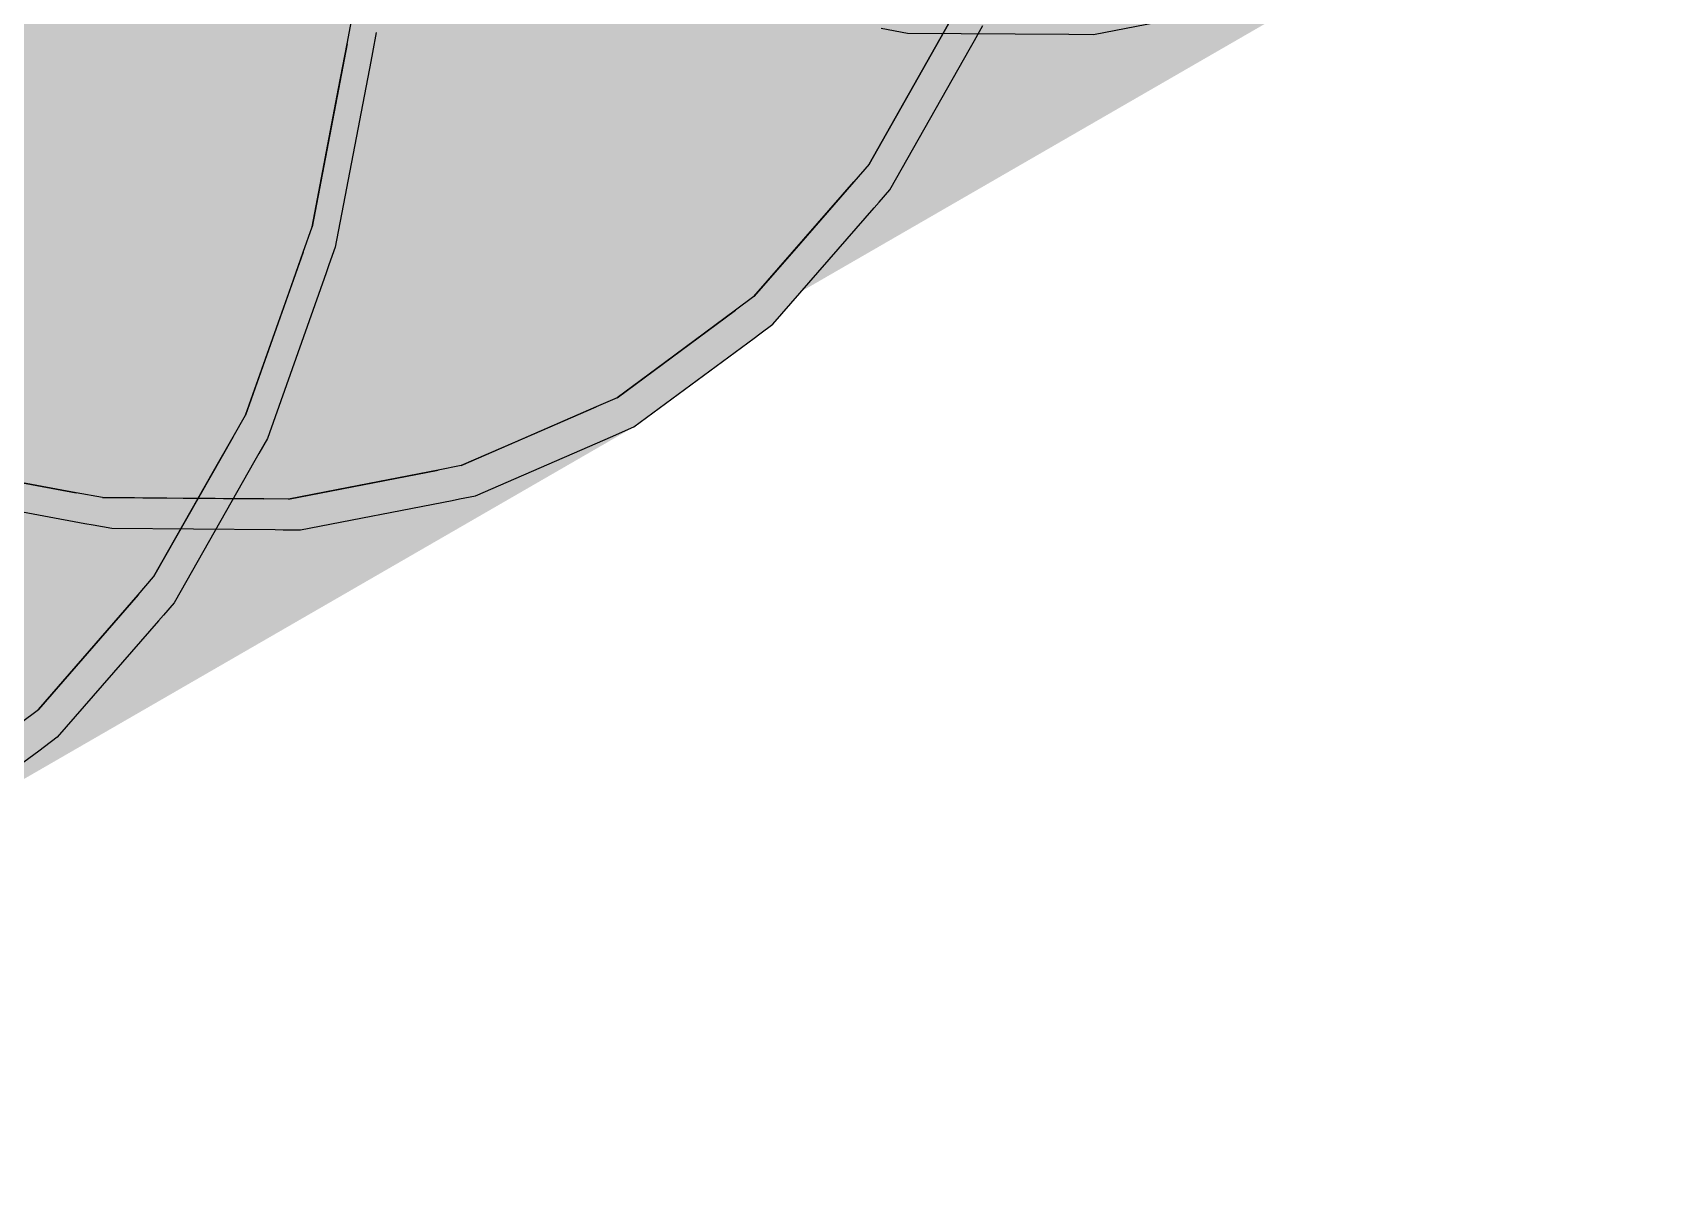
# Model space of a CAD drawing. Extents: x 0 to 420, y 0 to 297.
# Drawn here: x 298.11 to 317.58, y 182.2 to 195.74 of the extents above; entities that cross this region are included whole.
import ezdxf

# ---------------------------------------------------------------- set-up
doc = ezdxf.new("R2010")
doc.units = 0
doc.layers.add('SOMBRA', color=8, linetype='CONTINUOUS')
doc.layers.add('VISIBLE', color=7, linetype='CONTINUOUS')

msp = doc.modelspace()

# ---------------------------------------------------------------- linework, layer by layer
at = {"layer": 'SOMBRA', "color": 252}
for points in [[(296.4204, 201.7927), (298.5104, 200.106), (288.9645, 194.5947)], [(292.3811, 195.7155), (302.0664, 198.6911), (301.9612, 200.6054)], [(292.3811, 195.7155), (301.9612, 200.6054), (296.0737, 197.8474)], [(298.5104, 200.106), (289.2876, 194.3339), (288.9645, 194.5947)], [(298.5104, 200.106), (298.8335, 199.8453), (289.2876, 194.3339)], [(289.2876, 194.3339), (298.8335, 199.8453), (290.1374, 193.779)], [(298.8335, 199.8453), (291.4139, 192.9454), (290.1374, 193.779)], [(298.8335, 199.8453), (300.9599, 198.4567), (291.4139, 192.9454)], [(317.3947, 199.4863), (317.5777, 199.6969), (308.0317, 194.1856)], [(308.0317, 194.1856), (317.5777, 199.6969), (308.4084, 194.8501)], [(317.5777, 199.6969), (308.9742, 195.8482), (308.4084, 194.8501)], [(316.2108, 198.1239), (317.3947, 199.4863), (307.8487, 193.9749)], [(317.3947, 199.4863), (308.0317, 194.1856), (307.8487, 193.9749)], [(292.3811, 195.7155), (292.5205, 193.1798), (302.0664, 198.6911)], [(302.0449, 198.324), (302.0664, 198.6911), (292.5205, 193.1798)], [(300.9599, 198.4567), (291.7426, 192.7307), (291.4139, 192.9454)], [(300.9599, 198.4567), (301.2886, 198.242), (291.7426, 192.7307)], [(291.7426, 192.7307), (301.2886, 198.242), (292.5925, 192.3043)], [(302.0449, 198.324), (292.5205, 193.1798), (296.1913, 194.9444)], [(301.2886, 198.242), (293.869, 191.664), (292.5925, 192.3043)], [(301.2886, 198.242), (303.4149, 197.1753), (293.869, 191.664)], [(302.0449, 198.324), (296.1913, 194.9444), (302.0107, 197.742)], [(310.1097, 197.8869), (310.184, 198.0966), (301.6987, 193.1976)], [(301.6987, 193.1976), (310.184, 198.0966), (303.2589, 196.0601)], [(314.5886, 196.9246), (315.9936, 197.9633), (306.4476, 192.452)], [(315.9936, 197.9633), (306.6649, 192.6126), (306.4476, 192.452)], [(315.9936, 197.9633), (316.2108, 198.1239), (306.6649, 192.6126)], [(306.6649, 192.6126), (316.2108, 198.1239), (307.138, 193.1571)], [(316.2108, 198.1239), (307.8487, 193.9749), (307.138, 193.1571)], [(310.1097, 197.8869), (301.6987, 193.1976), (302.4095, 193.4411)], [(310.0763, 197.7925), (310.1097, 197.8869), (302.4095, 193.4411)], [(310.0763, 197.7925), (302.4095, 193.4411), (302.7293, 193.5507)], [(309.3812, 195.8294), (310.0763, 197.7925), (302.7293, 193.5507)], [(292.4989, 192.8126), (301.9055, 195.9491), (302.0107, 197.742)], [(292.4989, 192.8126), (302.0107, 197.742), (296.1913, 194.9444)], [(303.4149, 197.1753), (294.1977, 191.4991), (293.869, 191.664)], [(303.4149, 197.1753), (303.7437, 197.0104), (294.1977, 191.4991)], [(294.1977, 191.4991), (303.7437, 197.0104), (295.033, 191.2086)], [(303.7437, 197.0104), (296.2877, 190.7724), (295.033, 191.2086)], [(303.7437, 197.0104), (305.8336, 196.2838), (296.2877, 190.7724)], [(312.7388, 196.1194), (314.3409, 196.8167), (304.795, 191.3054)], [(314.3409, 196.8167), (305.0426, 191.4132), (304.795, 191.3054)], [(314.3409, 196.8167), (314.5886, 196.9246), (305.0426, 191.4132)], [(305.0426, 191.4132), (314.5886, 196.9246), (305.6042, 191.8284)], [(314.5886, 196.9246), (306.4476, 192.452), (305.6042, 191.8284)], [(305.8336, 196.2838), (296.6108, 190.6601), (296.2877, 190.7724)], [(305.8336, 196.2838), (306.1567, 196.1715), (296.6108, 190.6601)], [(296.6108, 190.6601), (306.1567, 196.1715), (297.4172, 190.5106)], [(306.1567, 196.1715), (298.6286, 190.286), (297.4172, 190.5106)], [(306.1567, 196.1715), (308.1745, 195.7974), (298.6286, 190.286)], [(301.6987, 193.1976), (303.2589, 196.0601), (302.1205, 195.4029)], [(303.2589, 196.0601), (302.1408, 195.509), (302.1205, 195.4029)], [(303.2589, 196.0601), (302.9258, 195.9622), (302.1408, 195.509)], [(310.6931, 195.7221), (312.4649, 196.0662), (302.919, 190.5548)], [(312.4649, 196.0662), (303.1929, 190.608), (302.919, 190.5548)], [(312.4649, 196.0662), (312.7388, 196.1194), (303.1929, 190.608)], [(303.1929, 190.608), (312.7388, 196.1194), (303.8332, 190.8867)], [(312.7388, 196.1194), (304.795, 191.3054), (303.8332, 190.8867)], [(301.8412, 195.6131), (301.9055, 195.9491), (292.3595, 190.4378)], [(292.4989, 192.8126), (292.3595, 190.4378), (301.9055, 195.9491)], [(309.2791, 195.6492), (309.3812, 195.8294), (300.896, 190.9304)], [(300.896, 190.9304), (309.3812, 195.8294), (302.7293, 193.5507)], [(302.1408, 195.509), (301.9055, 195.9491), (301.8412, 195.6131)], [(302.1408, 195.509), (302.1859, 195.7446), (301.9055, 195.9491)], [(302.9258, 195.9622), (302.1859, 195.7446), (302.1408, 195.509)], [(301.8412, 195.6131), (292.3595, 190.4378), (295.9879, 192.2337)], [(301.8412, 195.6131), (295.9879, 192.2337), (301.7393, 195.0805)], [(308.1745, 195.7974), (298.9405, 190.2282), (298.6286, 190.286)], [(308.1745, 195.7974), (308.4865, 195.7396), (298.9405, 190.2282)], [(298.9405, 190.2282), (308.4865, 195.7396), (299.7044, 190.2222)], [(308.4865, 195.7396), (300.8517, 190.2131), (299.7044, 190.2222)], [(308.4865, 195.7396), (310.3976, 195.7244), (300.8517, 190.2131)], [(310.3976, 195.7244), (301.1472, 190.2107), (300.8517, 190.2131)], [(309.2791, 195.6492), (300.896, 190.9304), (301.5788, 191.2034)], [(310.3976, 195.7244), (310.6931, 195.7221), (301.1472, 190.2107)], [(301.1472, 190.2107), (310.6931, 195.7221), (301.8553, 190.3483)], [(302.1205, 195.4029), (301.8412, 195.6131), (301.4255, 193.4399)], [(309.2331, 195.568), (309.2791, 195.6492), (301.5788, 191.2034)], [(302.1205, 195.4029), (302.1408, 195.509), (301.8412, 195.6131)], [(310.6931, 195.7221), (302.919, 190.5548), (301.8553, 190.3483)], [(309.2331, 195.568), (301.5788, 191.2034), (301.8861, 191.3263)], [(308.2767, 193.8808), (309.2331, 195.568), (301.8861, 191.3263)], [(301.6987, 193.1976), (302.1205, 195.4029), (301.4255, 193.4399)], [(292.2953, 190.1018), (301.4255, 193.4399), (301.7393, 195.0805)], [(292.2953, 190.1018), (301.7393, 195.0805), (295.9879, 192.2337)], [(308.1483, 193.7331), (308.2767, 193.8808), (299.7914, 188.9819)], [(299.7914, 188.9819), (308.2767, 193.8808), (301.8861, 191.3263)], [(308.1483, 193.7331), (299.7914, 188.9819), (300.4481, 189.2874)], [(308.0906, 193.6666), (308.1483, 193.7331), (300.4481, 189.2874)], [(308.0906, 193.6666), (300.4481, 189.2874), (300.7436, 189.4249)], [(306.8892, 192.2842), (308.0906, 193.6666), (300.7436, 189.4249)], [(300.896, 190.9304), (302.7293, 193.5507), (301.591, 192.8935)], [(302.7293, 193.5507), (301.6244, 192.9879), (301.591, 192.8935)], [(302.7293, 193.5507), (302.4095, 193.4411), (301.6244, 192.9879)], [(301.3196, 193.1408), (301.4255, 193.4399), (291.8796, 187.9285)], [(292.2953, 190.1018), (291.8796, 187.9285), (301.4255, 193.4399)], [(301.6244, 192.9879), (301.4255, 193.4399), (301.3196, 193.1408)], [(301.6244, 192.9879), (301.6987, 193.1976), (301.4255, 193.4399)], [(302.4095, 193.4411), (301.6987, 193.1976), (301.6244, 192.9879)], [(301.3196, 193.1408), (291.8796, 187.9285), (295.4664, 189.7614)], [(301.3196, 193.1408), (295.4664, 189.7614), (301.1517, 192.6667)], [(301.591, 192.8935), (301.3196, 193.1408), (300.6346, 191.2063)], [(301.591, 192.8935), (301.6244, 192.9879), (301.3196, 193.1408)], [(300.896, 190.9304), (301.591, 192.8935), (300.6346, 191.2063)], [(291.7737, 187.6294), (300.6346, 191.2063), (301.1517, 192.6667)], [(291.7737, 187.6294), (301.1517, 192.6667), (295.4664, 189.7614)], [(306.7369, 192.1716), (306.8892, 192.2842), (298.404, 187.3852)], [(298.404, 187.3852), (306.8892, 192.2842), (300.7436, 189.4249)], [(306.7369, 192.1716), (298.404, 187.3852), (299.0367, 187.7258)], [(306.6683, 192.1209), (306.7369, 192.1716), (299.0367, 187.7258)], [(306.6683, 192.1209), (299.0367, 187.7258), (299.3214, 187.8791)], [(305.2426, 191.0668), (306.6683, 192.1209), (299.3214, 187.8791)], [(300.4889, 190.9493), (300.6346, 191.2063), (291.0887, 185.6949)], [(291.7737, 187.6294), (291.0887, 185.6949), (300.6346, 191.2063)], [(299.7914, 188.9819), (301.8861, 191.3263), (300.7478, 190.669)], [(300.7938, 190.7502), (300.6346, 191.2063), (300.4889, 190.9493)], [(300.7938, 190.7502), (300.896, 190.9304), (300.6346, 191.2063)], [(301.8861, 191.3263), (300.7938, 190.7502), (300.7478, 190.669)], [(301.8861, 191.3263), (301.5788, 191.2034), (300.7938, 190.7502)], [(301.5788, 191.2034), (300.896, 190.9304), (300.7938, 190.7502)], [(300.4889, 190.9493), (291.0887, 185.6949), (294.6356, 187.5698)], [(300.4889, 190.9493), (294.6356, 187.5698), (300.258, 190.5418)], [(305.0689, 190.9912), (305.2426, 191.0668), (296.7574, 186.1678)], [(296.7574, 186.1678), (305.2426, 191.0668), (299.3214, 187.8791)], [(305.0689, 190.9912), (296.7574, 186.1678), (297.3687, 186.5454)], [(304.9907, 190.9572), (305.0689, 190.9912), (297.3687, 186.5454)], [(304.9907, 190.9572), (297.3687, 186.5454), (297.6438, 186.7154)], [(303.365, 190.2495), (304.9907, 190.9572), (297.6438, 186.7154)], [(300.7478, 190.669), (300.4889, 190.9493), (299.5465, 189.2866)], [(300.7478, 190.669), (300.7938, 190.7502), (300.4889, 190.9493)], [(299.7914, 188.9819), (300.7478, 190.669), (299.5465, 189.2866)], [(290.943, 185.4379), (299.5465, 189.2866), (300.258, 190.5418)], [(290.943, 185.4379), (300.258, 190.5418), (294.6356, 187.5698)], [(296.684, 190.3024), (298.7315, 189.9228), (291.3846, 185.681)], [(303.173, 190.2122), (303.365, 190.2495), (294.8798, 185.3505)], [(294.8798, 185.3505), (303.365, 190.2495), (297.6438, 186.7154)], [(303.173, 190.2122), (294.8798, 185.3505), (295.4726, 185.7664)], [(303.0865, 190.1954), (303.173, 190.2122), (295.4726, 185.7664)], [(303.0865, 190.1954), (295.4726, 185.7664), (295.7396, 185.9537)], [(301.2886, 189.8463), (303.0865, 190.1954), (295.7396, 185.9537)], [(298.83, 189.9045), (299.0488, 189.864), (290.5635, 184.965)], [(298.83, 189.9045), (290.5635, 184.965), (291.1297, 185.4588)], [(290.5635, 184.965), (299.0488, 189.864), (293.6412, 185.6069)], [(298.7315, 189.9228), (298.83, 189.9045), (291.1297, 185.4588)], [(298.7315, 189.9228), (291.1297, 185.4588), (291.3846, 185.681)], [(301.0814, 189.8479), (301.2886, 189.8463), (292.8033, 184.9473)], [(301.0814, 189.8479), (292.8033, 184.9473), (293.3811, 185.4022)], [(292.8033, 184.9473), (301.2886, 189.8463), (295.7396, 185.9537)], [(300.9881, 189.8486), (301.0814, 189.8479), (293.3811, 185.4022)], [(300.9881, 189.8486), (293.3811, 185.4022), (293.6412, 185.6069)], [(299.0488, 189.864), (300.9881, 189.8486), (293.6412, 185.6069)], [(298.404, 187.3852), (300.7436, 189.4249), (299.6053, 188.7677)], [(300.7436, 189.4249), (299.6631, 188.8342), (299.6053, 188.7677)], [(300.7436, 189.4249), (300.4481, 189.2874), (299.6631, 188.8342)], [(299.3634, 189.076), (299.5465, 189.2866), (290.0005, 183.7752)], [(290.943, 185.4379), (290.0005, 183.7752), (299.5465, 189.2866)], [(299.6631, 188.8342), (299.5465, 189.2866), (299.3634, 189.076)], [(299.6631, 188.8342), (299.7914, 188.9819), (299.5465, 189.2866)], [(300.4481, 189.2874), (299.7914, 188.9819), (299.6631, 188.8342)], [(299.3634, 189.076), (290.0005, 183.7752), (293.5102, 185.6966)], [(299.3634, 189.076), (293.5102, 185.6966), (299.0733, 188.7421)], [(299.6053, 188.7677), (299.3634, 189.076), (298.1796, 187.7136)], [(299.6053, 188.7677), (299.6631, 188.8342), (299.3634, 189.076)], [(289.8175, 183.5646), (298.1796, 187.7136), (299.0733, 188.7421)], [(289.8175, 183.5646), (299.0733, 188.7421), (293.5102, 185.6966)], [(298.404, 187.3852), (299.6053, 188.7677), (298.1796, 187.7136)], [(296.7574, 186.1678), (299.3214, 187.8791), (298.1831, 187.2219)], [(299.3214, 187.8791), (298.2516, 187.2726), (298.1831, 187.2219)], [(299.3214, 187.8791), (299.0367, 187.7258), (298.2516, 187.2726)], [(297.9623, 187.553), (298.1796, 187.7136), (288.6336, 182.2022)], [(289.8175, 183.5646), (288.6336, 182.2022), (298.1796, 187.7136)], [(298.2516, 187.2726), (298.1796, 187.7136), (297.9623, 187.553)], [(298.2516, 187.2726), (298.404, 187.3852), (298.1796, 187.7136)], [(299.0367, 187.7258), (298.404, 187.3852), (298.2516, 187.2726)], [(298.1831, 187.2219), (297.9623, 187.553), (296.5574, 186.5142)], [(298.1831, 187.2219), (298.2516, 187.2726), (297.9623, 187.553)], [(296.7574, 186.1678), (298.1831, 187.2219), (296.5574, 186.5142)]]:
    msp.add_solid(points, dxfattribs=at)
at = {"layer": 'SOMBRA', "color": 253}
for points in [[(306.7831, 201.4715), (308.4865, 195.7396), (308.1745, 195.7974)], [(310.3976, 195.7244), (308.4865, 195.7396), (306.7831, 201.4715)], [(308.4675, 201.4582), (310.3976, 195.7244), (306.7831, 201.4715)], [(308.4675, 201.4582), (310.6931, 195.7221), (310.3976, 195.7244)], [(312.4649, 196.0662), (310.6931, 195.7221), (308.4675, 201.4582)], [(309.2791, 195.6492), (308.0317, 194.1856), (308.9742, 195.8482)], [(309.3812, 195.8294), (309.2791, 195.6492), (308.9742, 195.8482)], [(309.2791, 195.6492), (309.2331, 195.568), (308.0317, 194.1856)], [(309.2331, 195.568), (308.2767, 193.8808), (308.0317, 194.1856)], [(308.2767, 193.8808), (307.8487, 193.9749), (308.0317, 194.1856)], [(308.1483, 193.7331), (306.6649, 192.6126), (307.8487, 193.9749)], [(308.2767, 193.8808), (308.1483, 193.7331), (307.8487, 193.9749)], [(308.1483, 193.7331), (308.0906, 193.6666), (306.6649, 192.6126)], [(308.0906, 193.6666), (306.8892, 192.2842), (306.6649, 192.6126)], [(306.8892, 192.2842), (306.4476, 192.452), (306.6649, 192.6126)], [(306.7369, 192.1716), (305.0426, 191.4132), (306.4476, 192.452)], [(306.8892, 192.2842), (306.7369, 192.1716), (306.4476, 192.452)], [(306.7369, 192.1716), (306.6683, 192.1209), (305.0426, 191.4132)], [(306.6683, 192.1209), (305.2426, 191.0668), (305.0426, 191.4132)], [(305.2426, 191.0668), (304.795, 191.3054), (305.0426, 191.4132)], [(305.0689, 190.9912), (303.1929, 190.608), (304.795, 191.3054)], [(305.2426, 191.0668), (305.0689, 190.9912), (304.795, 191.3054)], [(305.0689, 190.9912), (304.9907, 190.9572), (303.1929, 190.608)], [(304.9907, 190.9572), (303.365, 190.2495), (303.1929, 190.608)], [(298.7315, 189.9228), (296.684, 190.3024), (296.6108, 190.6601)], [(298.83, 189.9045), (298.7315, 189.9228), (296.6108, 190.6601)], [(298.83, 189.9045), (296.6108, 190.6601), (298.6286, 190.286)], [(303.173, 190.2122), (301.1472, 190.2107), (302.919, 190.5548)], [(303.365, 190.2495), (302.919, 190.5548), (303.1929, 190.608)], [(303.365, 190.2495), (303.173, 190.2122), (302.919, 190.5548)], [(299.0488, 189.864), (298.83, 189.9045), (298.6286, 190.286)], [(299.0488, 189.864), (298.6286, 190.286), (298.9405, 190.2282)], [(300.9881, 189.8486), (299.0488, 189.864), (298.9405, 190.2282)], [(301.0814, 189.8479), (300.9881, 189.8486), (298.9405, 190.2282)], [(301.0814, 189.8479), (298.9405, 190.2282), (300.8517, 190.2131)], [(301.2886, 189.8463), (301.0814, 189.8479), (300.8517, 190.2131)], [(301.2886, 189.8463), (300.8517, 190.2131), (301.1472, 190.2107)], [(303.173, 190.2122), (303.0865, 190.1954), (301.1472, 190.2107)], [(303.0865, 190.1954), (301.2886, 189.8463), (301.1472, 190.2107)]]:
    msp.add_solid(points, dxfattribs=at)
at = {"layer": 'VISIBLE'}
for p, q in [((310.6931, 195.7221), (312.4649, 196.0662)), ((301.8412, 195.6131), (301.9055, 195.9491)), ((308.0317, 194.1856), (308.9742, 195.8482)), ((308.9742, 195.8482), (308.4084, 194.8501)), ((309.2791, 195.6492), (309.3812, 195.8294)), ((301.8412, 195.6131), (301.4255, 193.4399)), ((301.7393, 195.0805), (301.8412, 195.6131)), ((302.1859, 195.7446), (302.1408, 195.509)), ((308.1745, 195.7974), (308.4865, 195.7396)), ((308.4865, 195.7396), (310.3976, 195.7244)), ((309.2331, 195.568), (309.2791, 195.6492)), ((310.3976, 195.7244), (310.6931, 195.7221)), ((302.1408, 195.509), (302.1205, 195.4029)), ((308.2767, 193.8808), (309.2331, 195.568)), ((302.1205, 195.4029), (301.6987, 193.1976)), ((301.4255, 193.4399), (301.7393, 195.0805)), ((308.4084, 194.8501), (308.0317, 194.1856)), ((308.0317, 194.1856), (307.8487, 193.9749)), ((306.6649, 192.6126), (307.8487, 193.9749)), ((307.8487, 193.9749), (307.138, 193.1571)), ((308.1483, 193.7331), (308.2767, 193.8808)), ((306.8892, 192.2842), (308.0906, 193.6666)), ((308.0906, 193.6666), (308.1483, 193.7331)), ((301.3196, 193.1408), (301.4255, 193.4399)), ((301.3196, 193.1408), (300.6346, 191.2063)), ((301.1517, 192.6667), (301.3196, 193.1408)), ((301.6987, 193.1976), (301.6244, 192.9879)), ((307.138, 193.1571), (306.6649, 192.6126)), ((301.591, 192.8935), (300.896, 190.9304)), ((301.6244, 192.9879), (301.591, 192.8935)), ((300.6346, 191.2063), (301.1517, 192.6667)), ((306.6649, 192.6126), (306.4476, 192.452)), ((305.0426, 191.4132), (306.4476, 192.452)), ((306.4476, 192.452), (305.6042, 191.8284)), ((305.2426, 191.0668), (306.6683, 192.1209)), ((306.6683, 192.1209), (306.7369, 192.1716)), ((306.7369, 192.1716), (306.8892, 192.2842)), ((305.6042, 191.8284), (305.0426, 191.4132)), ((305.0426, 191.4132), (304.795, 191.3054)), ((300.4889, 190.9493), (300.6346, 191.2063)), ((303.1929, 190.608), (304.795, 191.3054)), ((304.795, 191.3054), (303.8332, 190.8867)), ((300.4889, 190.9493), (299.5465, 189.2866)), ((300.258, 190.5418), (300.4889, 190.9493)), ((303.365, 190.2495), (304.9907, 190.9572)), ((304.9907, 190.9572), (305.0689, 190.9912)), ((305.0689, 190.9912), (305.2426, 191.0668)), ((300.7938, 190.7502), (300.7478, 190.669)), ((300.896, 190.9304), (300.7938, 190.7502)), ((303.8332, 190.8867), (303.1929, 190.608)), ((296.6108, 190.6601), (298.6286, 190.286)), ((300.7478, 190.669), (299.7914, 188.9819)), ((301.1472, 190.2107), (302.919, 190.5548)), ((302.919, 190.5548), (301.8553, 190.3483)), ((303.1929, 190.608), (302.919, 190.5548)), ((298.6286, 190.286), (297.4172, 190.5106)), ((299.5465, 189.2866), (300.258, 190.5418)), ((296.684, 190.3024), (298.7315, 189.9228)), ((298.9405, 190.2282), (298.6286, 190.286)), ((299.7044, 190.2222), (298.9405, 190.2282)), ((298.9405, 190.2282), (300.8517, 190.2131)), ((300.8517, 190.2131), (299.7044, 190.2222)), ((301.1472, 190.2107), (300.8517, 190.2131)), ((301.8553, 190.3483), (301.1472, 190.2107)), ((301.2886, 189.8463), (303.0865, 190.1954)), ((303.0865, 190.1954), (303.173, 190.2122)), ((303.173, 190.2122), (303.365, 190.2495)), ((298.7315, 189.9228), (298.83, 189.9045)), ((298.83, 189.9045), (299.0488, 189.864)), ((299.0488, 189.864), (300.9881, 189.8486)), ((300.9881, 189.8486), (301.0814, 189.8479)), ((301.0814, 189.8479), (301.2886, 189.8463)), ((299.3634, 189.076), (299.5465, 189.2866)), ((299.3634, 189.076), (298.1796, 187.7136)), ((299.0733, 188.7421), (299.3634, 189.076)), ((299.6631, 188.8342), (299.6053, 188.7677)), ((299.7914, 188.9819), (299.6631, 188.8342)), ((298.1796, 187.7136), (299.0733, 188.7421)), ((299.6053, 188.7677), (298.404, 187.3852)), ((297.9623, 187.553), (298.1796, 187.7136)), ((298.2516, 187.2726), (298.1831, 187.2219)), ((298.404, 187.3852), (298.2516, 187.2726)), ((298.1831, 187.2219), (296.7574, 186.1678))]:
    msp.add_line(p, q, dxfattribs=at)

doc.saveas('drawing.dxf')
